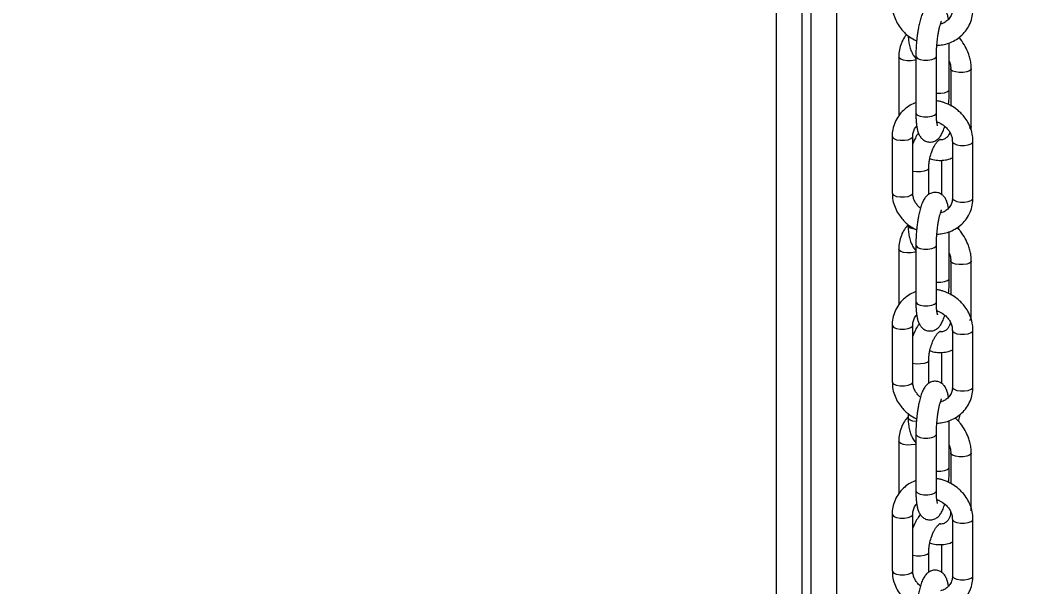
# Model space of a CAD drawing. Header units: millimetres. Extents: x -11024 to 8278, y -7837 to 5770.
# Drawn here: x -3608.6 to -3412.6, y -678 to -567.7 of the extents above; entities that cross this region are included whole.
import ezdxf

# ---------------------------------------------------------------- set-up
doc = ezdxf.new("R2010")
doc.units = ezdxf.units.MM
for name, color, linetype in [('DIKOM_ОБЪЕКТ', 7, 'Continuous'), ('DIKOM_РАЗМЕР_ЗОНА', 7, 'Continuous'), ('DIKOM_РАЗМЕР_ОБЪЕКТА', 7, 'Continuous')]:
    doc.layers.add(name, color=color, linetype=linetype)
doc.styles.add('style1', font='arial.ttf', dxfattribs={"width": 0.8})
doc.dimstyles.new('1-50', dxfattribs={"dimtxt": 300, "dimasz": 200, "dimexe": 100, "dimexo": 0, "dimgap": 100, "dimtad": 1, "dimtxsty": 'style1', "dimcen": 200, "dimclrd": 7, "dimclre": 7, "dimclrt": 7, "dimadec": 1, "dimazin": 2, "dimtfac": 1, "dimtmove": 0, "dimatfit": 2, "dimfxl": 0, "dimlwd": 25, "dimlwe": 18, "dimarcsym": 0})

# ---------------------------------------------------------------- blocks, each defined once
blk = doc.blocks.new('*D9')
at = {"layer": 'Defpoints', "color": 0, "transparency": 16777216}
for p in [(3740.68, 3707.51), (-8191.56, -3797.25), (-1076.12, -3797.25)]:
    blk.add_point(p, dxfattribs=at)
at = {"layer": 'DIKOM_РАЗМЕР_ОБЪЕКТА', "color": 7, "lineweight": 18, "transparency": 16777216}
for p, q in [((3740.68, 3707.51), (-8291.56, 3707.51)), ((-1076.12, -3797.25), (-8291.56, -3797.25))]:
    blk.add_line(p, q, dxfattribs=at)
at = {"layer": 'DIKOM_РАЗМЕР_ОБЪЕКТА', "color": 7, "lineweight": 25, "transparency": 16777216}
blk.add_line((-8191.56, 3507.51), (-8191.56, -3597.25), dxfattribs=at)
at = {"layer": 'DIKOM_РАЗМЕР_ОБЪЕКТА', "color": 7, "transparency": 16777216}
for points in [[(-8224.9, 3507.51), (-8158.23, 3507.51), (-8191.56, 3707.51)], [(-8224.9, -3597.25), (-8158.23, -3597.25), (-8191.56, -3797.25)]]:
    blk.add_solid(points, dxfattribs=at)
at = {"layer": 'DIKOM_РАЗМЕР_ОБЪЕКТА', "color": 7, "transparency": 16777216, "insert": (-8444.74, -44.87), "char_height": 300, "attachment_point": 5, "rotation": 90, "style": 'style1'}
blk.add_mtext('7500', dxfattribs=at)
blk = doc.blocks.new('*D10')
at = {"layer": 'Defpoints', "color": 0, "transparency": 16777216}
for p in [(-7791.31, -186.83), (6174.94, -1432.98), (6174.94, -5371.27)]:
    blk.add_point(p, dxfattribs=at)
at = {"layer": 'DIKOM_РАЗМЕР_ОБЪЕКТА', "color": 7, "lineweight": 18, "transparency": 16777216}
for p, q in [((-7791.31, -186.83), (-7791.31, -5471.27)), ((6174.94, -1432.98), (6174.94, -5471.27))]:
    blk.add_line(p, q, dxfattribs=at)
at = {"layer": 'DIKOM_РАЗМЕР_ОБЪЕКТА', "color": 7, "lineweight": 25, "transparency": 16777216}
blk.add_line((-7591.31, -5371.27), (5974.94, -5371.27), dxfattribs=at)
at = {"layer": 'DIKOM_РАЗМЕР_ОБЪЕКТА', "color": 7, "transparency": 16777216}
for points in [[(-7591.31, -5337.93), (-7591.31, -5404.6), (-7791.31, -5371.27)], [(5974.94, -5337.93), (5974.94, -5404.6), (6174.94, -5371.27)]]:
    blk.add_solid(points, dxfattribs=at)
at = {"layer": 'DIKOM_РАЗМЕР_ОБЪЕКТА', "color": 7, "transparency": 16777216, "insert": (-1343.68, -5118.1), "char_height": 300, "attachment_point": 5, "style": 'style1'}
blk.add_mtext('14000', dxfattribs=at)
blk = doc.blocks.new('*D11')
at = {"layer": 'Defpoints', "color": 0, "transparency": 16777216}
for p in [(3316.13, 5770.14), (-10574.15, -5797.25), (-1580.09, -5797.25)]:
    blk.add_point(p, dxfattribs=at)
at = {"layer": 'DIKOM_РАЗМЕР_ЗОНА', "color": 7, "lineweight": 18, "transparency": 16777216}
for p, q in [((3316.13, 5770.14), (-10674.15, 5770.14)), ((-1580.09, -5797.25), (-10674.15, -5797.25))]:
    blk.add_line(p, q, dxfattribs=at)
at = {"layer": 'DIKOM_РАЗМЕР_ЗОНА', "color": 7, "lineweight": 25, "transparency": 16777216}
blk.add_line((-10574.15, 5570.14), (-10574.15, -5597.25), dxfattribs=at)
at = {"layer": 'DIKOM_РАЗМЕР_ЗОНА', "color": 7, "transparency": 16777216}
for points in [[(-10607.49, 5570.14), (-10540.82, 5570.14), (-10574.15, 5770.14)], [(-10607.49, -5597.25), (-10540.82, -5597.25), (-10574.15, -5797.25)]]:
    blk.add_solid(points, dxfattribs=at)
at = {"layer": 'DIKOM_РАЗМЕР_ЗОНА', "color": 7, "transparency": 16777216, "insert": (-10827.33, -172.99), "char_height": 300, "attachment_point": 5, "rotation": 90, "style": 'style1'}
blk.add_mtext('11500', dxfattribs=at)

msp = doc.modelspace()

# ---------------------------------------------------------------- linework, layer by layer
at = {"layer": 'DIKOM_ОБЪЕКТ', "color": 7, "linetype": 'Continuous', "lineweight": 15}
for p, q in [((-3454.452, -1736.829), (-3454.452, 1463.171)), ((-3449.452, -1736.829), (-3449.452, 1463.171)), ((-3461.184, -787.318), (-3461.184, -386.829)), ((-3456.184, -2136.829), (-3456.184, -386.829)), ((-3434.346, -571.548), (-3433.901, -571.741)), ((-3427.535, -581.151), (-3427.535, -572.107)), ((-3437.369, -574.899), (-3437.369, -586.122)), ((-3434.057, -574.722), (-3434.057, -585.758)), ((-3430.056, -585.758), (-3430.056, -574.722)), ((-3427.263, -577.188), (-3427.263, -584.428)), ((-3423.262, -588.412), (-3423.262, -577.188)), ((-3427.691, -584.132), (-3427.648, -583.72)), ((-3438.662, -590.317), (-3438.662, -601.353)), ((-3434.662, -601.353), (-3434.662, -590.317)), ((-3426.93, -591.307), (-3426.93, -602.343)), ((-3422.974, -591.472), (-3422.93, -591.305)), ((-3422.93, -602.343), (-3422.93, -591.307)), ((-3429.08, -594.962), (-3429.08, -601.615)), ((-3431.551, -601.63), (-3431.551, -596.538)), ((-3434.707, -601.518), (-3434.662, -601.353)), ((-3435.551, -607.535), (-3435.551, -607.761)), ((-3434.346, -608.335), (-3433.901, -608.527)), ((-3427.535, -617.937), (-3427.535, -608.894)), ((-3437.369, -612.311), (-3437.369, -623.097)), ((-3434.057, -611.509), (-3434.057, -622.545)), ((-3430.056, -622.545), (-3430.056, -611.509)), ((-3427.263, -614.6), (-3427.263, -621.215)), ((-3423.262, -625.824), (-3423.262, -614.6)), ((-3427.691, -620.919), (-3427.648, -620.507)), ((-3438.662, -627.103), (-3438.662, -638.139)), ((-3434.662, -638.139), (-3434.662, -627.103)), ((-3426.93, -628.093), (-3426.93, -639.129)), ((-3422.974, -628.258), (-3422.93, -628.092)), ((-3422.93, -639.129), (-3422.93, -628.093)), ((-3429.08, -632.374), (-3429.08, -638.402)), ((-3431.551, -638.417), (-3431.551, -633.95)), ((-3434.707, -638.304), (-3434.662, -638.139)), ((-3435.551, -644.321), (-3435.551, -645.173)), ((-3434.346, -645.122), (-3433.901, -645.314)), ((-3427.535, -654.724), (-3427.535, -645.681)), ((-3434.057, -648.295), (-3434.057, -659.331)), ((-3430.056, -659.331), (-3430.056, -648.295)), ((-3437.369, -649.723), (-3437.369, -659.884)), ((-3427.263, -652.012), (-3427.263, -657.914)), ((-3423.262, -663.236), (-3423.262, -652.012)), ((-3427.691, -657.705), (-3427.648, -657.293)), ((-3438.662, -663.89), (-3438.662, -674.926)), ((-3434.662, -674.926), (-3434.662, -663.89)), ((-3426.93, -664.88), (-3426.93, -675.916)), ((-3422.974, -665.045), (-3422.93, -664.879)), ((-3422.93, -675.916), (-3422.93, -664.88)), ((-3429.08, -669.786), (-3429.08, -675.188)), ((-3431.551, -675.203), (-3431.551, -671.362)), ((-3434.707, -675.091), (-3434.662, -674.926))]:
    msp.add_line(p, q, dxfattribs=at)
at = {"layer": 'DIKOM_ОБЪЕКТ', "color": 7, "linetype": 'Continuous', "lineweight": 15, "flags": 128}
for points in [[(-3434.057, -575.433), (-3434.225, -575.48), (-3434.94, -575.59), (-3435.72, -575.596), (-3436.447, -575.495), (-3437.01, -575.303), (-3437.322, -575.05), (-3437.369, -574.9)], [(-3434.057, -574.715), (-3434.024, -574.863), (-3433.736, -575.148), (-3433.193, -575.368), (-3432.477, -575.49)], [(-3432.477, -575.49), (-3431.696, -575.495), (-3430.971, -575.382), (-3430.411, -575.168), (-3430.101, -574.887), (-3430.056, -574.72)], [(-3423.262, -577.187), (-3423.293, -577.313), (-3423.578, -577.57), (-3424.119, -577.769), (-3424.834, -577.88), (-3425.614, -577.885), (-3426.341, -577.784), (-3426.904, -577.593), (-3427.216, -577.34), (-3427.263, -577.184)], [(-3430.056, -581.909), (-3429.956, -581.919), (-3429.175, -581.923), (-3428.45, -581.81), (-3427.89, -581.597), (-3427.58, -581.316), (-3427.536, -581.157)], [(-3434.057, -585.758), (-3434.024, -585.899), (-3433.736, -586.184), (-3433.193, -586.404), (-3432.477, -586.526), (-3431.696, -586.531), (-3430.971, -586.418), (-3430.411, -586.204), (-3430.101, -585.923), (-3430.056, -585.758)], [(-3423.262, -588.412), (-3423.293, -588.536), (-3423.578, -588.794)], [(-3438.662, -590.318), (-3438.629, -590.458), (-3438.342, -590.743), (-3437.798, -590.963), (-3437.082, -591.085), (-3436.302, -591.089), (-3435.577, -590.976), (-3435.016, -590.763), (-3434.707, -590.482), (-3434.662, -590.321)], [(-3426.93, -591.302), (-3426.897, -591.448), (-3426.61, -591.733), (-3426.066, -591.953), (-3425.35, -592.075), (-3424.57, -592.079), (-3423.844, -591.966), (-3423.284, -591.753), (-3422.974, -591.472)], [(-3431.551, -596.537), (-3431.582, -596.662), (-3431.866, -596.919), (-3432.407, -597.118), (-3433.122, -597.229), (-3433.903, -597.234), (-3434.629, -597.134), (-3434.662, -597.126)], [(-3438.662, -601.353), (-3438.629, -601.494), (-3438.342, -601.779), (-3437.798, -601.999), (-3437.082, -602.121), (-3436.302, -602.125), (-3435.577, -602.012), (-3435.016, -601.799), (-3434.707, -601.518)], [(-3426.93, -602.343), (-3426.897, -602.484), (-3426.61, -602.769), (-3426.066, -602.989), (-3425.35, -603.111), (-3424.57, -603.115), (-3423.844, -603.002), (-3423.284, -602.789), (-3422.974, -602.508), (-3422.93, -602.343)], [(-3434.629, -608.357), (-3435.191, -608.166), (-3435.504, -607.913), (-3435.551, -607.761)], [(-3433.896, -608.458), (-3433.903, -608.458), (-3434.629, -608.357)], [(-3434.057, -612.845), (-3434.225, -612.891), (-3434.94, -613.002), (-3435.72, -613.007), (-3436.447, -612.907), (-3437.01, -612.715), (-3437.322, -612.462), (-3437.369, -612.312)], [(-3434.057, -611.502), (-3434.024, -611.65), (-3433.736, -611.935), (-3433.193, -612.155), (-3432.477, -612.277)], [(-3432.477, -612.277), (-3431.696, -612.281), (-3430.971, -612.168), (-3430.411, -611.955), (-3430.101, -611.674), (-3430.056, -611.507)], [(-3423.262, -614.599), (-3423.293, -614.725), (-3423.578, -614.982), (-3424.119, -615.181), (-3424.834, -615.292), (-3425.614, -615.297), (-3426.341, -615.196), (-3426.904, -615.005), (-3427.216, -614.752), (-3427.263, -614.596)], [(-3430.056, -618.696), (-3429.956, -618.705), (-3429.175, -618.71), (-3428.45, -618.597), (-3427.89, -618.384), (-3427.58, -618.102), (-3427.536, -617.944)], [(-3434.057, -622.545), (-3434.024, -622.686), (-3433.736, -622.971), (-3433.193, -623.191), (-3432.477, -623.313), (-3431.696, -623.317), (-3430.971, -623.204), (-3430.411, -622.991), (-3430.101, -622.71), (-3430.056, -622.545)], [(-3438.662, -627.105), (-3438.629, -627.245), (-3438.342, -627.53), (-3437.798, -627.75), (-3437.082, -627.871), (-3436.302, -627.876), (-3435.577, -627.763), (-3435.016, -627.55), (-3434.707, -627.268), (-3434.662, -627.108)], [(-3423.262, -625.824), (-3423.293, -625.948), (-3423.578, -626.206)], [(-3426.93, -628.089), (-3426.897, -628.235), (-3426.61, -628.52), (-3426.066, -628.74), (-3425.35, -628.861), (-3424.57, -628.866), (-3423.844, -628.753), (-3423.284, -628.54), (-3422.974, -628.258)], [(-3431.551, -633.949), (-3431.582, -634.074), (-3431.866, -634.331), (-3432.407, -634.53), (-3433.122, -634.641), (-3433.903, -634.646), (-3434.629, -634.546), (-3434.662, -634.538)], [(-3438.662, -638.139), (-3438.629, -638.281), (-3438.342, -638.566), (-3437.798, -638.786), (-3437.082, -638.907), (-3436.302, -638.912), (-3435.577, -638.799), (-3435.016, -638.586), (-3434.707, -638.304)], [(-3426.93, -639.129), (-3426.897, -639.271), (-3426.61, -639.556), (-3426.066, -639.776), (-3425.35, -639.897), (-3424.57, -639.902), (-3423.844, -639.789), (-3423.284, -639.576), (-3422.974, -639.294), (-3422.93, -639.129)], [(-3433.956, -645.866), (-3434.629, -645.769), (-3435.191, -645.578), (-3435.504, -645.325), (-3435.551, -645.173)], [(-3434.057, -648.289), (-3434.024, -648.437), (-3433.736, -648.722), (-3433.193, -648.942), (-3432.477, -649.063)], [(-3432.477, -649.063), (-3431.696, -649.068), (-3430.971, -648.955), (-3430.411, -648.742), (-3430.101, -648.46), (-3430.056, -648.294)], [(-3434.057, -650.257), (-3434.225, -650.303), (-3434.94, -650.414), (-3435.72, -650.419), (-3436.447, -650.319), (-3437.01, -650.127), (-3437.322, -649.874), (-3437.369, -649.724)], [(-3423.262, -652.011), (-3423.293, -652.137), (-3423.578, -652.394), (-3424.119, -652.593), (-3424.834, -652.704), (-3425.614, -652.709), (-3426.341, -652.608), (-3426.904, -652.417), (-3427.216, -652.164), (-3427.263, -652.008)], [(-3430.056, -655.482), (-3429.956, -655.492), (-3429.175, -655.497), (-3428.45, -655.384), (-3427.89, -655.17), (-3427.58, -654.889), (-3427.536, -654.73)], [(-3434.057, -659.331), (-3434.024, -659.473), (-3433.736, -659.758), (-3433.193, -659.978), (-3432.477, -660.099), (-3431.696, -660.104), (-3430.971, -659.991), (-3430.411, -659.778), (-3430.101, -659.496), (-3430.056, -659.331)], [(-3438.662, -663.891), (-3438.629, -664.032), (-3438.342, -664.316), (-3437.798, -664.536), (-3437.082, -664.658), (-3436.302, -664.663), (-3435.577, -664.55), (-3435.016, -664.336), (-3434.707, -664.055), (-3434.662, -663.894)], [(-3426.93, -664.876), (-3426.897, -665.021), (-3426.61, -665.306), (-3426.066, -665.526), (-3425.35, -665.648), (-3424.57, -665.653), (-3423.844, -665.54), (-3423.284, -665.326), (-3422.974, -665.045)], [(-3431.551, -671.361), (-3431.582, -671.486), (-3431.866, -671.743), (-3432.407, -671.942), (-3433.122, -672.053), (-3433.903, -672.058), (-3434.629, -671.958), (-3434.662, -671.95)], [(-3438.662, -674.926), (-3438.629, -675.068), (-3438.342, -675.352), (-3437.798, -675.572), (-3437.082, -675.694), (-3436.302, -675.699), (-3435.577, -675.586), (-3435.016, -675.372), (-3434.707, -675.091)], [(-3426.93, -675.916), (-3426.897, -676.057), (-3426.61, -676.342), (-3426.066, -676.562), (-3425.35, -676.684), (-3424.57, -676.689), (-3423.844, -676.576), (-3423.284, -676.362), (-3422.974, -676.081), (-3422.93, -675.916)]]:
    msp.add_lwpolyline(points, dxfattribs=at)
at = {"layer": 'DIKOM_ОБЪЕКТ', "color": 7, "linetype": 'Continuous', "lineweight": 15}
for points, knots in [([(-3427.706, -567.525), (-3427.715, -567.459), (-3427.756, -567.137), (-3427.877, -566.628), (-3428.09, -565.987), (-3428.426, -565.387), (-3428.937, -564.864), (-3429.609, -564.504), (-3430.432, -564.388), (-3431.25, -564.592), (-3431.916, -565.048), (-3432.402, -565.64), (-3432.773, -566.348), (-3433.091, -567.226), (-3433.353, -568.207), (-3433.547, -569.139), (-3433.692, -569.993), (-3433.83, -570.969), (-3433.901, -571.702), (-3433.944, -572.153)], [0, 0, 0, 0, 0.015704, 0.0761461, 0.1395544, 0.1989733, 0.2476968, 0.2972511, 0.3499877, 0.4072564, 0.4610865, 0.5212939, 0.5969398, 0.6808746, 0.757785, 0.8216537, 0.8711393, 0.9207405, 1, 1, 1, 1]), ([(-3438.638, -564.568), (-3438.632, -564.932), (-3438.617, -565.761), (-3438.279, -567.024), (-3437.72, -568.272), (-3437.031, -569.297), (-3436.309, -570.101), (-3435.459, -570.868), (-3434.768, -571.29), (-3434.346, -571.548)], [0, 0, 0, 0, 0.129979, 0.2962563, 0.4584221, 0.6081627, 0.7230875, 0.8310038, 1, 1, 1, 1]), ([(-3429.916, -572.585), (-3429.553, -572.558), (-3428.767, -572.5), (-3427.591, -572.171), (-3426.41, -571.631), (-3425.315, -570.861), (-3424.359, -569.867), (-3423.588, -568.656), (-3423.111, -567.299), (-3422.906, -566.235), (-3422.947, -565.659), (-3422.954, -565.554)], [0, 0, 0, 0, 0.0969771, 0.2098417, 0.3272363, 0.4488099, 0.5747466, 0.7057059, 0.8428242, 0.971189, 1, 1, 1, 1]), ([(-3426.951, -565.554), (-3426.945, -565.643), (-3426.922, -566.016), (-3427.1, -566.65), (-3427.501, -567.398), (-3428.15, -567.989), (-3428.754, -568.343), (-3429.155, -568.426), (-3429.25, -568.446)], [0, 0, 0, 0, 0.0645682, 0.2702598, 0.5013326, 0.7261627, 0.935171, 1, 1, 1, 1]), ([(-3430.055, -574.721), (-3430.054, -574.533), (-3430.052, -574.104), (-3430.022, -573.352), (-3429.954, -572.353), (-3429.856, -571.441), (-3429.738, -570.6), (-3429.628, -569.95), (-3429.49, -569.277), (-3429.347, -568.705), (-3429.208, -568.257), (-3429.102, -567.975), (-3429.03, -567.842), (-3429.042, -567.859), (-3429.044, -567.862)], [0, 0, 0, 0, 0.0688537, 0.156985, 0.258376, 0.4058241, 0.4635469, 0.5565739, 0.6478082, 0.7394325, 0.8270529, 0.9081133, 0.9808467, 1, 1, 1, 1]), ([(-3435.854, -570.485), (-3436.004, -570.66), (-3436.436, -571.164), (-3436.918, -572.184), (-3437.265, -573.462), (-3437.398, -574.388), (-3437.364, -574.87), (-3437.362, -574.902)], [0, 0, 0, 0, 0.14965949, 0.43018731, 0.70935978, 0.9809071, 1, 1, 1, 1]), ([(-3435.539, -570.756), (-3435.523, -571.049), (-3435.49, -571.697), (-3435.316, -572.648), (-3435.02, -573.605), (-3434.619, -574.464), (-3434.236, -574.934), (-3434.057, -575.152)], [0, 0, 0, 0, 0.1699973, 0.3759718, 0.58938, 0.808594, 1, 1, 1, 1]), ([(-3433.944, -572.153), (-3433.98, -572.654), (-3434.029, -573.351), (-3434.055, -574.203), (-3434.053, -574.55), (-3434.053, -574.716)], [0, 0, 0, 0, 0.57216149, 0.79606696, 1, 1, 1, 1]), ([(-3424.429, -572.79), (-3424.721, -572.308), (-3425.092, -571.695), (-3425.563, -571.168), (-3425.664, -571.056)], [0, 0, 0, 0, 0.786722, 1, 1, 1, 1]), ([(-3423.269, -577.185), (-3423.281, -576.807), (-3423.303, -576.103), (-3423.508, -575.095), (-3423.834, -573.988), (-3424.201, -573.248), (-3424.429, -572.79)], [0, 0, 0, 0, 0.2522332, 0.4694525, 0.6714359, 1, 1, 1, 1]), ([(-3427.535, -575.651), (-3427.517, -575.692), (-3427.438, -575.871), (-3427.352, -576.291), (-3427.262, -576.773), (-3427.272, -577.085), (-3427.275, -577.183)], [0, 0, 0, 0, 0.0804638, 0.3512695, 0.7963504, 1, 1, 1, 1]), ([(-3427.648, -583.72), (-3427.612, -583.219), (-3427.563, -582.522), (-3427.537, -581.67), (-3427.539, -581.323), (-3427.539, -581.157)], [0, 0, 0, 0, 0.57216025, 0.79606083, 1, 1, 1, 1]), ([(-3434.057, -583.766), (-3434.428, -583.921), (-3435.212, -584.249), (-3436.276, -585.014), (-3437.233, -586.005), (-3438.004, -587.217), (-3438.481, -588.574), (-3438.686, -589.638), (-3438.645, -590.213), (-3438.638, -590.319)], [0, 0, 0, 0, 0.139337, 0.2948742, 0.4559767, 0.6234898, 0.7988934, 0.9631217, 1, 1, 1, 1]), ([(-3422.954, -591.305), (-3422.96, -590.941), (-3422.975, -590.112), (-3423.313, -588.849), (-3423.871, -587.6), (-3424.562, -586.576), (-3425.282, -585.77), (-3426.136, -585.011), (-3427.259, -584.264), (-3428.413, -583.771), (-3429.366, -583.489), (-3429.82, -583.421), (-3430.056, -583.385)], [0, 0, 0, 0, 0.0969125, 0.2209035, 0.3418474, 0.4535118, 0.5392201, 0.6196987, 0.7457277, 0.8819536, 0.9385493, 1, 1, 1, 1]), ([(-3434.053, -585.752), (-3434.054, -585.885), (-3434.056, -586.319), (-3434.029, -587.013), (-3433.967, -587.818), (-3433.866, -588.562), (-3433.717, -589.249), (-3433.502, -589.885), (-3433.166, -590.486), (-3432.655, -591.009), (-3431.983, -591.369), (-3431.16, -591.485), (-3430.342, -591.281), (-3429.676, -590.825), (-3429.19, -590.234), (-3428.821, -589.517), (-3428.575, -588.886), (-3428.457, -588.437), (-3428.437, -588.359)], [0, 0, 0, 0, 0.0281684, 0.0918987, 0.158252, 0.2255138, 0.2940517, 0.3659488, 0.4333379, 0.4885898, 0.5447826, 0.6045841, 0.6695247, 0.730567, 0.7988242, 0.8846151, 0.9797929, 1, 1, 1, 1]), ([(-3429.829, -588.247), (-3429.828, -588.249), (-3429.812, -588.281), (-3429.868, -588.139), (-3429.925, -587.842), (-3429.997, -587.32), (-3430.041, -586.633), (-3430.06, -586.069), (-3430.056, -585.779), (-3430.055, -585.757)], [0, 0, 0, 0, 0.0148993, 0.178307, 0.3526916, 0.5397014, 0.7833179, 0.9834346, 1, 1, 1, 1]), ([(-3429.966, -587.501), (-3429.895, -587.52), (-3429.618, -587.596), (-3429.359, -587.732), (-3429.167, -587.833)], [0, 0, 0, 0, 0.256749, 1, 1, 1, 1]), ([(-3429.167, -587.833), (-3428.842, -588.041), (-3428.388, -588.331), (-3427.851, -588.891), (-3427.464, -589.41), (-3427.137, -590.082), (-3426.948, -590.732), (-3426.95, -591.137), (-3426.951, -591.305)], [0, 0, 0, 0, 0.2471913, 0.3461336, 0.5102662, 0.6814993, 0.8679705, 1, 1, 1, 1]), ([(-3433.56, -589.651), (-3433.631, -589.748), (-3433.9, -590.119), (-3434.238, -590.807), (-3434.531, -591.438), (-3434.643, -591.759), (-3434.662, -591.813)], [0, 0, 0, 0, 0.1577084, 0.5995527, 0.9328726, 1, 1, 1, 1]), ([(-3434.641, -590.318), (-3434.647, -590.229), (-3434.671, -589.856), (-3434.481, -589.229), (-3434.222, -588.647), (-3433.94, -588.396), (-3433.886, -588.348)], [0, 0, 0, 0, 0.1158421, 0.4855596, 0.9011205, 1, 1, 1, 1]), ([(-3427.437, -589.518), (-3427.492, -589.673), (-3427.623, -590.039), (-3427.947, -590.466), (-3428.416, -590.821), (-3428.882, -591.007), (-3429.272, -590.98), (-3429.363, -590.973)], [0, 0, 0, 0, 0.15244968, 0.35952518, 0.59907334, 0.90660189, 1, 1, 1, 1]), ([(-3423.312, -589.014), (-3423.284, -588.845), (-3423.251, -588.646), (-3423.267, -588.441), (-3423.269, -588.409)], [0, 0, 0, 0, 0.8463107, 1, 1, 1, 1]), ([(-3431.549, -596.535), (-3431.55, -596.525), (-3431.559, -596.331), (-3431.528, -595.877), (-3431.457, -595.213), (-3431.29, -594.343), (-3431.066, -593.577), (-3430.779, -592.85), (-3430.521, -592.305), (-3430.198, -591.767), (-3429.876, -591.339), (-3429.577, -591.041), (-3429.361, -590.884), (-3429.261, -590.853), (-3429.281, -590.855), (-3429.284, -590.856)], [0, 0, 0, 0, 0.0043799, 0.0793151, 0.1669238, 0.2473696, 0.3918233, 0.4474322, 0.5373144, 0.6260132, 0.7162106, 0.8051157, 0.8930971, 0.9833226, 1, 1, 1, 1]), ([(-3431.413, -594.624), (-3431.28, -594.674), (-3430.764, -594.869), (-3429.814, -595.006), (-3428.594, -594.988), (-3427.605, -594.808), (-3427.082, -594.546), (-3426.93, -594.47)], [0, 0, 0, 0, 0.0893679, 0.3473563, 0.6128722, 0.8868894, 1, 1, 1, 1]), ([(-3438.638, -601.355), (-3438.632, -601.718), (-3438.617, -602.547), (-3438.279, -603.81), (-3437.72, -605.059), (-3437.031, -606.083), (-3436.309, -606.888), (-3435.459, -607.654), (-3434.768, -608.077), (-3434.346, -608.335)], [0, 0, 0, 0, 0.1299765, 0.2962407, 0.458419, 0.6081632, 0.7230861, 0.8310029, 1, 1, 1, 1]), ([(-3433.155, -604.301), (-3433.223, -604.255), (-3433.417, -604.123), (-3433.736, -603.764), (-3434.13, -603.251), (-3434.454, -602.578), (-3434.644, -601.928), (-3434.642, -601.523), (-3434.641, -601.355)], [0, 0, 0, 0, 0.0653509, 0.1882154, 0.392032, 0.6046657, 0.8361607, 1, 1, 1, 1]), ([(-3427.706, -604.312), (-3427.715, -604.245), (-3427.756, -603.924), (-3427.877, -603.414), (-3428.09, -602.773), (-3428.426, -602.174), (-3428.937, -601.651), (-3429.609, -601.291), (-3430.432, -601.174), (-3431.25, -601.378), (-3431.916, -601.834), (-3432.402, -602.426), (-3432.773, -603.135), (-3433.091, -604.013), (-3433.353, -604.994), (-3433.547, -605.926), (-3433.692, -606.78), (-3433.83, -607.756), (-3433.901, -608.489), (-3433.944, -608.939)], [0, 0, 0, 0, 0.0157053, 0.0761462, 0.1395555, 0.1989733, 0.2476978, 0.297252, 0.3499886, 0.4072572, 0.461088, 0.5212944, 0.5969413, 0.6808749, 0.7577853, 0.8216539, 0.8711395, 0.9207423, 1, 1, 1, 1]), ([(-3429.916, -609.372), (-3429.553, -609.345), (-3428.767, -609.286), (-3427.591, -608.957), (-3426.41, -608.418), (-3425.315, -607.648), (-3424.359, -606.654), (-3423.588, -605.442), (-3423.111, -604.086), (-3422.906, -603.021), (-3422.947, -602.446), (-3422.954, -602.341)], [0, 0, 0, 0, 0.0969758, 0.209839, 0.3272309, 0.448803, 0.574738, 0.7056977, 0.8428118, 0.9711774, 1, 1, 1, 1]), ([(-3426.951, -602.341), (-3426.945, -602.43), (-3426.922, -602.803), (-3427.1, -603.437), (-3427.501, -604.185), (-3428.15, -604.776), (-3428.759, -605.131), (-3429.164, -605.215), (-3429.264, -605.236)], [0, 0, 0, 0, 0.0643623, 0.2693982, 0.4997304, 0.7238437, 0.9321857, 1, 1, 1, 1]), ([(-3430.055, -611.507), (-3430.054, -611.319), (-3430.052, -610.89), (-3430.022, -610.139), (-3429.954, -609.139), (-3429.856, -608.228), (-3429.738, -607.387), (-3429.628, -606.737), (-3429.49, -606.064), (-3429.347, -605.492), (-3429.208, -605.043), (-3429.102, -604.761), (-3429.03, -604.629), (-3429.042, -604.646), (-3429.044, -604.649)], [0, 0, 0, 0, 0.0688382, 0.1569712, 0.2583642, 0.4058119, 0.463539, 0.5565678, 0.6478013, 0.7394274, 0.8270495, 0.9081115, 0.9808463, 1, 1, 1, 1]), ([(-3435.559, -607.529), (-3435.815, -607.821), (-3436.355, -608.44), (-3436.922, -609.593), (-3437.264, -610.874), (-3437.398, -611.8), (-3437.364, -612.282), (-3437.362, -612.314)], [0, 0, 0, 0, 0.2281508, 0.4827887, 0.7361875, 0.9826746, 1, 1, 1, 1]), ([(-3435.542, -607.757), (-3435.544, -607.853), (-3435.556, -608.294), (-3435.487, -609.066), (-3435.319, -610.061), (-3435.019, -611.017), (-3434.62, -611.876), (-3434.236, -612.346), (-3434.057, -612.564)], [0, 0, 0, 0, 0.05041379, 0.23026643, 0.42128454, 0.61919666, 0.82248933, 1, 1, 1, 1]), ([(-3433.944, -608.939), (-3433.98, -609.44), (-3434.029, -610.137), (-3434.055, -610.989), (-3434.053, -611.337), (-3434.053, -611.502)], [0, 0, 0, 0, 0.5721663, 0.79606925, 1, 1, 1, 1]), ([(-3424.429, -610.202), (-3424.726, -609.726), (-3425.141, -609.06), (-3425.714, -608.385), (-3425.95, -608.167), (-3426.026, -608.097)], [0, 0, 0, 0, 0.63148299, 0.88203365, 1, 1, 1, 1]), ([(-3425.769, -608.347), (-3425.748, -608.29), (-3425.683, -608.114), (-3425.638, -607.929), (-3425.608, -607.803)], [0, 0, 0, 0, 0.3253977, 1, 1, 1, 1]), ([(-3423.269, -614.597), (-3423.281, -614.219), (-3423.303, -613.514), (-3423.508, -612.507), (-3423.834, -611.399), (-3424.201, -610.66), (-3424.429, -610.202)], [0, 0, 0, 0, 0.2522381, 0.4694563, 0.6714326, 1, 1, 1, 1]), ([(-3427.535, -613.063), (-3427.517, -613.104), (-3427.438, -613.283), (-3427.352, -613.703), (-3427.262, -614.185), (-3427.272, -614.497), (-3427.275, -614.595)], [0, 0, 0, 0, 0.08046501, 0.35127496, 0.79636275, 1, 1, 1, 1]), ([(-3427.648, -620.507), (-3427.612, -620.006), (-3427.563, -619.309), (-3427.537, -618.457), (-3427.539, -618.109), (-3427.539, -617.944)], [0, 0, 0, 0, 0.5721554, 0.7960585, 1, 1, 1, 1]), ([(-3434.057, -620.552), (-3434.428, -620.707), (-3435.212, -621.036), (-3436.276, -621.801), (-3437.233, -622.791), (-3438.004, -624.004), (-3438.481, -625.361), (-3438.686, -626.425), (-3438.645, -627), (-3438.638, -627.106)], [0, 0, 0, 0, 0.139337, 0.2948742, 0.4559767, 0.6234898, 0.7988934, 0.9631217, 1, 1, 1, 1]), ([(-3422.954, -628.091), (-3422.96, -627.728), (-3422.975, -626.899), (-3423.313, -625.636), (-3423.871, -624.387), (-3424.562, -623.363), (-3425.282, -622.557), (-3426.136, -621.798), (-3427.259, -621.05), (-3428.413, -620.557), (-3429.366, -620.276), (-3429.82, -620.207), (-3430.056, -620.172)], [0, 0, 0, 0, 0.0969146, 0.2209053, 0.3418466, 0.4535107, 0.5392206, 0.619699, 0.7457262, 0.8819527, 0.9385442, 1, 1, 1, 1]), ([(-3434.053, -622.538), (-3434.054, -622.672), (-3434.056, -623.106), (-3434.029, -623.799), (-3433.967, -624.605), (-3433.866, -625.348), (-3433.717, -626.036), (-3433.502, -626.672), (-3433.166, -627.272), (-3432.655, -627.795), (-3431.983, -628.155), (-3431.16, -628.272), (-3430.342, -628.068), (-3429.676, -627.611), (-3429.19, -627.021), (-3428.821, -626.304), (-3428.575, -625.672), (-3428.457, -625.224), (-3428.437, -625.145)], [0, 0, 0, 0, 0.0281666, 0.0918987, 0.158252, 0.2255125, 0.2940518, 0.3659477, 0.4333381, 0.4885889, 0.5447818, 0.6045833, 0.669524, 0.7305655, 0.7988238, 0.8846137, 0.9797929, 1, 1, 1, 1]), ([(-3429.829, -625.033), (-3429.828, -625.036), (-3429.812, -625.068), (-3429.868, -624.926), (-3429.925, -624.629), (-3429.997, -624.106), (-3430.041, -623.42), (-3430.06, -622.856), (-3430.056, -622.566), (-3430.055, -622.543)], [0, 0, 0, 0, 0.0148984, 0.1783045, 0.3526885, 0.5396977, 0.7833186, 0.9834347, 1, 1, 1, 1]), ([(-3434.641, -627.105), (-3434.647, -627.016), (-3434.671, -626.643), (-3434.482, -626.016), (-3434.222, -625.434), (-3433.94, -625.183), (-3433.886, -625.135)], [0, 0, 0, 0, 0.1158345, 0.4856624, 0.9011252, 1, 1, 1, 1]), ([(-3429.966, -624.288), (-3429.895, -624.307), (-3429.618, -624.383), (-3429.359, -624.519), (-3429.167, -624.62)], [0, 0, 0, 0, 0.2567561, 1, 1, 1, 1]), ([(-3429.167, -624.62), (-3428.842, -624.827), (-3428.388, -625.118), (-3427.851, -625.677), (-3427.464, -626.197), (-3427.137, -626.868), (-3426.948, -627.518), (-3426.95, -627.924), (-3426.951, -628.092)], [0, 0, 0, 0, 0.2471913, 0.3461336, 0.5102662, 0.6814993, 0.8679705, 1, 1, 1, 1]), ([(-3433.39, -626.823), (-3433.519, -626.997), (-3433.849, -627.443), (-3434.239, -628.217), (-3434.531, -628.85), (-3434.643, -629.171), (-3434.662, -629.225)], [0, 0, 0, 0, 0.25318104, 0.64493405, 0.94048145, 1, 1, 1, 1]), ([(-3427.337, -626.508), (-3427.353, -626.614), (-3427.406, -626.949), (-3427.613, -627.411), (-3427.944, -627.883), (-3428.417, -628.232), (-3428.882, -628.419), (-3429.272, -628.392), (-3429.363, -628.385)], [0, 0, 0, 0, 0.078615, 0.2474915, 0.4312894, 0.6440758, 0.9170671, 1, 1, 1, 1]), ([(-3431.549, -633.947), (-3431.55, -633.937), (-3431.559, -633.743), (-3431.528, -633.288), (-3431.457, -632.625), (-3431.29, -631.755), (-3431.066, -630.989), (-3430.779, -630.262), (-3430.521, -629.717), (-3430.199, -629.179), (-3429.876, -628.751), (-3429.577, -628.453), (-3429.361, -628.296), (-3429.261, -628.265), (-3429.281, -628.267), (-3429.284, -628.268)], [0, 0, 0, 0, 0.0043799, 0.0793139, 0.1669212, 0.2473657, 0.3918172, 0.4474251, 0.5372819, 0.6260141, 0.716168, 0.8051188, 0.8930988, 0.9833229, 1, 1, 1, 1]), ([(-3431.413, -632.036), (-3431.28, -632.086), (-3430.764, -632.281), (-3429.813, -632.418), (-3428.594, -632.4), (-3427.605, -632.22), (-3427.082, -631.958), (-3426.93, -631.881)], [0, 0, 0, 0, 0.0893679, 0.3473562, 0.6129119, 0.8868872, 1, 1, 1, 1]), ([(-3438.638, -638.141), (-3438.632, -638.505), (-3438.617, -639.334), (-3438.279, -640.597), (-3437.72, -641.846), (-3437.031, -642.87), (-3436.309, -643.675), (-3435.459, -644.441), (-3434.768, -644.864), (-3434.346, -645.122)], [0, 0, 0, 0, 0.1299793, 0.2962431, 0.4584209, 0.6081619, 0.7230869, 0.8310034, 1, 1, 1, 1]), ([(-3433.155, -641.087), (-3433.223, -641.042), (-3433.417, -640.91), (-3433.736, -640.551), (-3434.13, -640.037), (-3434.454, -639.364), (-3434.644, -638.714), (-3434.642, -638.309), (-3434.641, -638.141)], [0, 0, 0, 0, 0.0653407, 0.1882066, 0.3920254, 0.6046682, 0.8361589, 1, 1, 1, 1]), ([(-3427.706, -641.098), (-3427.715, -641.032), (-3427.756, -640.711), (-3427.877, -640.201), (-3428.09, -639.56), (-3428.426, -638.96), (-3428.937, -638.438), (-3429.609, -638.078), (-3430.432, -637.961), (-3431.25, -638.165), (-3431.916, -638.621), (-3432.402, -639.213), (-3432.773, -639.922), (-3433.091, -640.8), (-3433.353, -641.78), (-3433.547, -642.712), (-3433.692, -643.566), (-3433.83, -644.543), (-3433.901, -645.275), (-3433.944, -645.726)], [0, 0, 0, 0, 0.0157053, 0.0761473, 0.1395555, 0.1989743, 0.2476978, 0.297252, 0.3499886, 0.4072572, 0.4610872, 0.5212945, 0.5969403, 0.6808751, 0.7577854, 0.821654, 0.8711395, 0.9207423, 1, 1, 1, 1]), ([(-3429.916, -646.159), (-3429.553, -646.132), (-3428.767, -646.073), (-3427.591, -645.744), (-3426.41, -645.205), (-3425.315, -644.435), (-3424.359, -643.44), (-3423.588, -642.229), (-3423.111, -640.872), (-3422.906, -639.808), (-3422.947, -639.233), (-3422.954, -639.127)], [0, 0, 0, 0, 0.0969759, 0.2098392, 0.3272323, 0.4488169, 0.5747389, 0.7056966, 0.8428132, 0.9711893, 1, 1, 1, 1]), ([(-3426.951, -639.128), (-3426.945, -639.217), (-3426.922, -639.589), (-3427.1, -640.224), (-3427.501, -640.971), (-3428.15, -641.563), (-3428.759, -641.918), (-3429.164, -642.002), (-3429.264, -642.023)], [0, 0, 0, 0, 0.0643574, 0.2693935, 0.4997299, 0.7238434, 0.9321856, 1, 1, 1, 1]), ([(-3430.055, -648.294), (-3430.054, -648.106), (-3430.052, -647.677), (-3430.022, -646.926), (-3429.954, -645.926), (-3429.856, -645.015), (-3429.738, -644.174), (-3429.628, -643.524), (-3429.49, -642.85), (-3429.347, -642.278), (-3429.208, -641.83), (-3429.102, -641.548), (-3429.03, -641.416), (-3429.042, -641.432), (-3429.044, -641.436)], [0, 0, 0, 0, 0.0688352, 0.1569684, 0.2583615, 0.4058127, 0.4635367, 0.5565657, 0.647802, 0.7394259, 0.82705, 0.9081122, 0.9808464, 1, 1, 1, 1]), ([(-3425.769, -645.759), (-3425.749, -645.701), (-3425.602, -645.295), (-3425.501, -644.865), (-3425.414, -644.496)], [0, 0, 0, 0, 0.1409125, 1, 1, 1, 1]), ([(-3435.551, -644.931), (-3435.809, -645.226), (-3436.353, -645.848), (-3436.922, -647.005), (-3437.264, -648.286), (-3437.398, -649.212), (-3437.364, -649.694), (-3437.362, -649.726)], [0, 0, 0, 0, 0.23017194, 0.48414311, 0.73687828, 0.98271993, 1, 1, 1, 1]), ([(-3435.542, -645.169), (-3435.544, -645.265), (-3435.556, -645.706), (-3435.487, -646.478), (-3435.319, -647.473), (-3435.019, -648.429), (-3434.62, -649.288), (-3434.236, -649.758), (-3434.057, -649.976)], [0, 0, 0, 0, 0.0503908, 0.2302363, 0.4212926, 0.619202, 0.8224918, 1, 1, 1, 1]), ([(-3433.944, -645.726), (-3433.98, -646.227), (-3434.029, -646.924), (-3434.055, -647.776), (-3434.053, -648.123), (-3434.053, -648.289)], [0, 0, 0, 0, 0.57216149, 0.79606696, 1, 1, 1, 1]), ([(-3424.429, -647.614), (-3424.725, -647.136), (-3425.138, -646.469), (-3425.833, -645.668), (-3426.199, -645.336), (-3426.404, -645.15)], [0, 0, 0, 0, 0.5265995, 0.735526, 1, 1, 1, 1]), ([(-3423.269, -652.009), (-3423.281, -651.631), (-3423.303, -650.926), (-3423.508, -649.919), (-3423.834, -648.811), (-3424.201, -648.072), (-3424.429, -647.614)], [0, 0, 0, 0, 0.2522381, 0.4694563, 0.6714326, 1, 1, 1, 1]), ([(-3427.535, -650.475), (-3427.517, -650.516), (-3427.438, -650.695), (-3427.352, -651.115), (-3427.262, -651.596), (-3427.272, -651.909), (-3427.275, -652.007)], [0, 0, 0, 0, 0.0804913, 0.3513349, 0.796478, 1, 1, 1, 1]), ([(-3427.648, -657.293), (-3427.612, -656.792), (-3427.563, -656.095), (-3427.537, -655.243), (-3427.539, -654.896), (-3427.539, -654.73)], [0, 0, 0, 0, 0.5721492, 0.7960608, 1, 1, 1, 1]), ([(-3434.057, -657.339), (-3434.428, -657.494), (-3435.212, -657.822), (-3436.276, -658.588), (-3437.233, -659.578), (-3438.004, -660.791), (-3438.481, -662.147), (-3438.686, -663.212), (-3438.645, -663.787), (-3438.638, -663.892)], [0, 0, 0, 0, 0.1393383, 0.2948737, 0.4559594, 0.6234898, 0.7988933, 0.9631217, 1, 1, 1, 1]), ([(-3422.954, -664.878), (-3422.96, -664.514), (-3422.975, -663.686), (-3423.313, -662.422), (-3423.871, -661.174), (-3424.562, -660.15), (-3425.282, -659.343), (-3426.136, -658.585), (-3427.259, -657.837), (-3428.413, -657.344), (-3429.366, -657.062), (-3429.82, -656.994), (-3430.056, -656.958)], [0, 0, 0, 0, 0.096912, 0.2209023, 0.3418456, 0.4535162, 0.5392191, 0.6196973, 0.7457256, 0.8819493, 0.9385448, 1, 1, 1, 1]), ([(-3434.053, -659.325), (-3434.054, -659.458), (-3434.056, -659.893), (-3434.029, -660.586), (-3433.967, -661.392), (-3433.866, -662.135), (-3433.717, -662.823), (-3433.502, -663.459), (-3433.166, -664.059), (-3432.655, -664.582), (-3431.983, -664.942), (-3431.16, -665.059), (-3430.342, -664.855), (-3429.676, -664.398), (-3429.19, -663.808), (-3428.82, -663.092), (-3428.564, -662.426), (-3428.438, -661.939), (-3428.408, -661.823)], [0, 0, 0, 0, 0.02790448, 0.09103773, 0.15676941, 0.22340114, 0.29129693, 0.3625204, 0.42927946, 0.48401261, 0.53967899, 0.59892019, 0.66325245, 0.72372285, 0.79134061, 0.87632663, 0.97061411, 1, 1, 1, 1]), ([(-3429.829, -661.82), (-3429.828, -661.823), (-3429.812, -661.855), (-3429.868, -661.712), (-3429.925, -661.415), (-3429.997, -660.893), (-3430.041, -660.206), (-3430.06, -659.643), (-3430.056, -659.352), (-3430.055, -659.33)], [0, 0, 0, 0, 0.0148992, 0.1783068, 0.3526884, 0.5397019, 0.7833182, 0.9834346, 1, 1, 1, 1]), ([(-3434.641, -663.891), (-3434.647, -663.802), (-3434.671, -663.429), (-3434.482, -662.803), (-3434.222, -662.22), (-3433.94, -661.969), (-3433.886, -661.921)], [0, 0, 0, 0, 0.1158337, 0.4856674, 0.90112, 1, 1, 1, 1]), ([(-3429.966, -661.074), (-3429.895, -661.094), (-3429.618, -661.169), (-3429.359, -661.306), (-3429.167, -661.407)], [0, 0, 0, 0, 0.256749, 1, 1, 1, 1]), ([(-3429.167, -661.407), (-3428.842, -661.614), (-3428.388, -661.904), (-3427.851, -662.464), (-3427.464, -662.984), (-3427.137, -663.655), (-3426.948, -664.305), (-3426.95, -664.711), (-3426.951, -664.879)], [0, 0, 0, 0, 0.247188, 0.3461289, 0.5102593, 0.6814901, 0.8679094, 1, 1, 1, 1]), ([(-3433.188, -663.948), (-3433.388, -664.214), (-3433.789, -664.749), (-3434.24, -665.628), (-3434.531, -666.262), (-3434.643, -666.583), (-3434.662, -666.637)], [0, 0, 0, 0, 0.342053, 0.6872067, 0.9475612, 1, 1, 1, 1]), ([(-3427.275, -663.231), (-3427.274, -663.355), (-3427.268, -663.719), (-3427.384, -664.261), (-3427.608, -664.827), (-3427.945, -665.293), (-3428.416, -665.644), (-3428.882, -665.831), (-3429.272, -665.803), (-3429.363, -665.797)], [0, 0, 0, 0, 0.0710114, 0.2081182, 0.3532556, 0.5112228, 0.6940335, 0.9287233, 1, 1, 1, 1]), ([(-3431.549, -671.359), (-3431.55, -671.348), (-3431.559, -671.154), (-3431.528, -670.701), (-3431.457, -670.037), (-3431.29, -669.167), (-3431.066, -668.401), (-3430.779, -667.674), (-3430.521, -667.129), (-3430.199, -666.591), (-3429.876, -666.163), (-3429.577, -665.865), (-3429.361, -665.708), (-3429.261, -665.677), (-3429.281, -665.679), (-3429.284, -665.68)], [0, 0, 0, 0, 0.004352, 0.0793078, 0.1669079, 0.2473506, 0.391805, 0.4474141, 0.5372727, 0.6260066, 0.7161624, 0.8051149, 0.8930967, 0.9833226, 1, 1, 1, 1]), ([(-3431.413, -669.448), (-3431.28, -669.498), (-3430.764, -669.693), (-3429.813, -669.83), (-3428.594, -669.812), (-3427.605, -669.632), (-3427.082, -669.37), (-3426.93, -669.293)], [0, 0, 0, 0, 0.0893658, 0.347343, 0.6128872, 0.8868495, 1, 1, 1, 1]), ([(-3438.638, -674.928), (-3438.632, -675.292), (-3438.617, -676.121), (-3438.279, -677.384), (-3437.72, -678.632), (-3437.031, -679.657), (-3436.309, -680.461), (-3435.459, -681.228), (-3434.768, -681.65), (-3434.346, -681.908)], [0, 0, 0, 0, 0.1299799, 0.2962445, 0.4584201, 0.6081554, 0.7230852, 0.8310045, 1, 1, 1, 1]), ([(-3433.155, -677.874), (-3433.223, -677.828), (-3433.417, -677.696), (-3433.736, -677.338), (-3434.13, -676.824), (-3434.454, -676.151), (-3434.644, -675.501), (-3434.642, -675.096), (-3434.641, -674.928)], [0, 0, 0, 0, 0.0653414, 0.18820847, 0.39202934, 0.60466759, 0.83622871, 1, 1, 1, 1]), ([(-3427.706, -677.885), (-3427.715, -677.819), (-3427.756, -677.497), (-3427.877, -676.988), (-3428.09, -676.347), (-3428.426, -675.747), (-3428.937, -675.224), (-3429.609, -674.864), (-3430.432, -674.748), (-3431.25, -674.952), (-3431.916, -675.408), (-3432.402, -676), (-3432.773, -676.709), (-3433.091, -677.587), (-3433.353, -678.567), (-3433.547, -679.499), (-3433.692, -680.353), (-3433.83, -681.329), (-3433.901, -682.062), (-3433.944, -682.513)], [0, 0, 0, 0, 0.01570531, 0.07614621, 0.13955553, 0.19897335, 0.24769686, 0.29725183, 0.34998841, 0.40725706, 0.46108788, 0.52129431, 0.59694117, 0.68087484, 0.75778518, 0.82165385, 0.87113942, 0.92074226, 1, 1, 1, 1]), ([(-3429.965, -682.95), (-3429.586, -682.922), (-3428.783, -682.863), (-3427.591, -682.531), (-3426.41, -681.991), (-3425.315, -681.222), (-3424.359, -680.227), (-3423.588, -679.016), (-3423.111, -677.659), (-3422.906, -676.595), (-3422.947, -676.02), (-3422.954, -675.914)], [0, 0, 0, 0, 0.1009264, 0.2132951, 0.3301745, 0.4512271, 0.5766111, 0.7069843, 0.8434986, 0.9713154, 1, 1, 1, 1]), ([(-3426.951, -675.914), (-3426.945, -676.003), (-3426.922, -676.376), (-3427.1, -677.011), (-3427.501, -677.758), (-3428.15, -678.349), (-3428.759, -678.705), (-3429.164, -678.789), (-3429.264, -678.809)], [0, 0, 0, 0, 0.0643623, 0.2693979, 0.4997298, 0.7238429, 0.932187, 1, 1, 1, 1])]:
    msp.add_open_spline(points, degree=3, knots=knots, dxfattribs=at)

# ---------------------------------------------------------------- dimensions: what is measured, and where the dimension line sits
at = {"layer": 'DIKOM_РАЗМЕР_ЗОНА'}
dim = msp.add_linear_dim(base=(-10574.155, -5797.252), p1=(3316.126, 5770.14), p2=(-1580.087, -5797.252), angle=90, text='11500', dimstyle='1-50', dxfattribs=at)
dim.commit()
dim.dimension.update_dxf_attribs({"geometry": '*D11', "text_midpoint": (-10574.155, -172.992), "dimtype": 160})
at = {"layer": 'DIKOM_РАЗМЕР_ОБЪЕКТА'}
dim = msp.add_linear_dim(base=(-8191.564, -3797.252), p1=(3740.68, 3707.508), p2=(-1076.116, -3797.252), angle=90, text='7500', dimstyle='1-50', dxfattribs=at)
dim.commit()
dim.dimension.update_dxf_attribs({"geometry": '*D9', "text_midpoint": (-8191.564, -44.872), "dimtype": 160})
dim = msp.add_linear_dim(base=(6174.942, -5371.267), p1=(-7791.307, -186.829), p2=(6174.942, -1432.983), text='14000', dimstyle='1-50', dxfattribs=at)
dim.commit()
dim.dimension.update_dxf_attribs({"geometry": '*D10', "text_midpoint": (-1343.681, -5371.267), "dimtype": 160})

doc.saveas('drawing.dxf')
